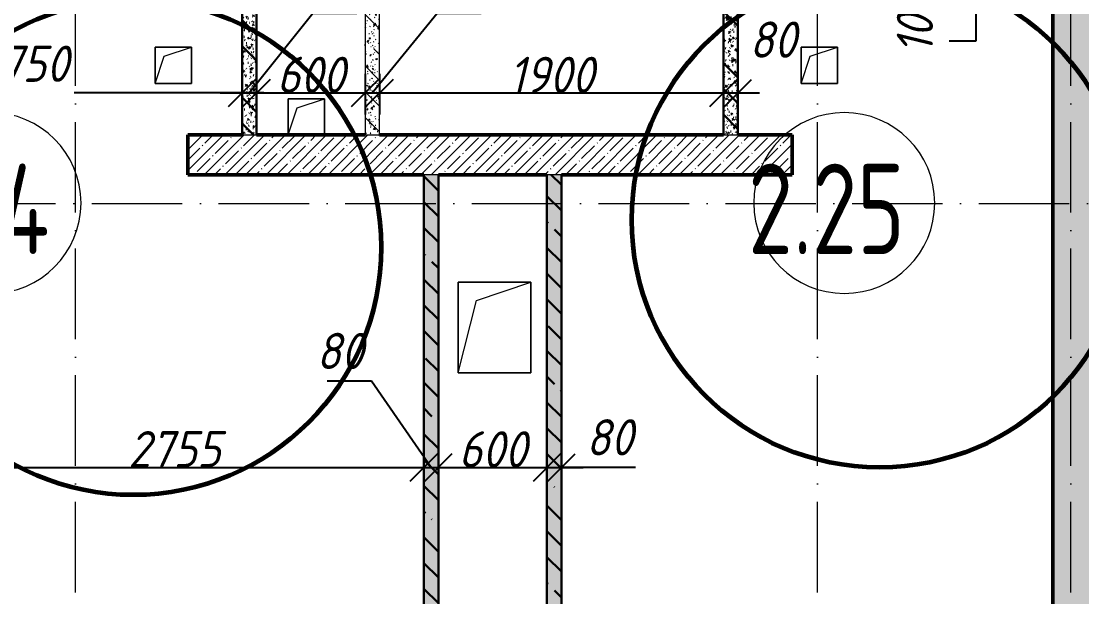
# Model space of a CAD drawing. Header units: millimetres. Extents: x -6064 to 178764, y -5836 to 29924.
# Drawn here: x 66160 to 72020, y 1426 to 4609 of the extents above; entities that cross this region are included whole.
import ezdxf

# ---------------------------------------------------------------- set-up
doc = ezdxf.new("R2010")
doc.units = ezdxf.units.MM
doc.linetypes.add('50_200_ШТРИХ_1Т_ш5_п1_п1_', pattern=[700, 500, -100, 0, -100])
for name, color, linetype, lineweight in [('0) ПГП', 1, 'Continuous', 30), ('A-AREA-IDEN', 7, 'Continuous', 9), ('A-FLOR', 7, 'Continuous', 9), ('A-GENM', 7, 'Continuous', 9), ('A-WALL-3', 7, 'Continuous', 50), ('A-WALL-PATT-1', 7, 'Continuous', 5), ('Оси-1', 7, '50_200_ШТРИХ_1Т_ш5_п1_п1_', 9)]:
    doc.layers.add(name, color=color, linetype=linetype, lineweight=lineweight)
doc.layers.add('A-ANNO-DIMS', color=7, linetype='Continuous')
for name, color, linetype, lineweight, true_color in [('A-WALL-5', 7, 'Continuous', 13, 0x0070df), ('A-WALL-FNSH-4', 7, 'Continuous', 13, 0x0070df), ('A-WALL-PATT-4', 7, 'Continuous', 5, 0x0070df)]:
    doc.layers.add(name, color=color, linetype=linetype, lineweight=lineweight, true_color=true_color)
doc.styles.add('ISOCPEUR_I_2', font='isocpeui.ttf', dxfattribs={"width": 0.9, "height": 200})
doc.styles.add('СПДС', font='ГОСТ тип А.ttf', dxfattribs={"width": 0.9})
doc.dimstyles.new('ISO-2_0_0_9К_СРЕДНИЙ', dxfattribs={"dimscale": 304.8, "dimtxt": 199.196235, "dimasz": 0.492126, "dimexe": 0.393701, "dimexo": 0, "dimgap": 0, "dimtad": 1, "dimdec": 0, "dimzin": 0, "dimdsep": 46, "dimtxsty": 'ISOCPEUR_I_2', "dimblk1": 'OBLIQUE', "dimblk2": 'OBLIQUE', "dimsah": 1, "dimcen": 0.09, "dimdle": 0.393701, "dimazin": 0, "dimtfac": 1, "dimtdec": 4, "dimtix": 1, "dimtmove": 1, "dimatfit": 3, "dimfxl": 1, "dimtvp": 1, "dimtolj": 1, "dimtzin": 0, "dimarcsym": 2})
doc.dimstyles.new('ISO-2_0_0_9К_СРЕДНИЙ_1', dxfattribs={"dimscale": 304.8, "dimtxt": 199.196235, "dimasz": 0.492126, "dimexe": 0.393701, "dimexo": 0, "dimgap": 0, "dimtad": 1, "dimdec": 0, "dimzin": 0, "dimdsep": 46, "dimtxsty": 'ISOCPEUR_I_2', "dimblk1": 'OBLIQUE', "dimblk2": 'OBLIQUE', "dimsah": 1, "dimcen": 0.09, "dimdle": 0.393701, "dimazin": 0, "dimtfac": 1, "dimtdec": 4, "dimtix": 1, "dimtmove": 2, "dimatfit": 3, "dimfxl": 1, "dimtvp": 1, "dimtolj": 1, "dimtzin": 0, "dimarcsym": 2})
doc.dimstyles.new('ISO-2_0_0_9К_СРЕДНИЙ_2', dxfattribs={"dimscale": 304.8, "dimtxt": 199.196235, "dimasz": 0.492126, "dimexe": 0.393701, "dimexo": 0, "dimgap": 0, "dimtad": 1, "dimdec": 0, "dimzin": 0, "dimdsep": 46, "dimtxsty": 'ISOCPEUR_I_2', "dimblk1": 'OBLIQUE', "dimblk2": 'OBLIQUE', "dimsah": 1, "dimcen": 0.09, "dimdle": 0.393701, "dimazin": 0, "dimtfac": 1, "dimtdec": 4, "dimtix": 1, "dimtmove": 0, "dimatfit": 3, "dimfxl": 1, "dimtvp": 1, "dimtolj": 1, "dimtzin": 0, "dimarcsym": 2})
pattern_1 = [(45, (0, 0), (-57.02463, 57.02463), []), (45, (57.025, 0), (-57.02463, 57.02463), [100.806, -20.161, 3.353, -16.808])]
pattern_2 = [(50, (0, 0), (72.873764, -6.37607), [7.62, -83.82]), (355, (0, 0), (-14.09699, 76.42244), [6.096, -67.056]), (100.451, (6.07, -0.53), (58.776964, 70.04687), [6.476, -71.236]), (46.184, (0, 20.32), (108.43142, -16.81745), [11.43, -125.73]), (96.636, (9.04, 18.92), (94.961, 98.97089), [9.714, -106.854]), (351.184, (0, 20.32), (94.96227, 98.97018), [9.144, -100.584]), (21, (10.16, 15.24), (60.64565, -40.90654), [7.62, -83.82]), (326, (10.16, 15.24), (24.72083, 73.67493), [6.096, -67.056]), (71.451, (15.214, 11.83), (85.36689, 32.76874), [6.476, -71.236]), (37.5, (0, 0), (1.235525, 33.8224325), [3.353, -62.89, 3.353, -64.719, -67.31]), (37.5, (0, 0), (1.235525, 33.8224325), [-134.315, 3.353, -63.957]), (7.5, (0, 0), (26.728146, 40.07255), [3.353, -35.458, 3.353, -61.366, -25.654]), (7.5, (0, 0), (26.728146, 40.07255), [-103.53, 3.353, -22.301]), (327.5, (-22.657, 0), (54.236318, -2.292117), [3.353, -22.047, 3.353, -75.895, -105.156]), (327.5, (-22.657, 0), (54.236318, -2.292117), [-104.648, 3.353, -101.803]), (317.5, (-32.817, 0), (59.25158, 10.17014), [3.353, -29.667, 3.353, -49.276, -74.676]), (317.5, (-32.817, 0), (59.25158, 10.17014), [-85.649, 3.353, -71.323])]
pattern_3 = [(135, (0, 0), (-142.5612, -142.5612), []), (135, (142.56, 0), (-142.5612, -142.5612), [252.016, -50.403, 3.353, -47.05])]

# ---------------------------------------------------------------- blocks, each defined once
blk = doc.blocks.new('AR_Отверстие прямоугольное _в плите_ - AR_Отверстие прямоугольное _в плите_-24444243-АР1_1_Кладочный план 2 этажа')
at = {"layer": 'A-GENM'}
for p, q in [((200, 250), (-200, 250)), ((-200, 250), (-200, -250)), ((-100, 150), (200, 250)), ((200, -250), (200, 250)), ((-200, -250), (-100, 150)), ((-200, -250), (200, -250))]:
    blk.add_line(p, q, dxfattribs=at)
blk = doc.blocks.new('AR_Отверстие прямоугольное _в плите_ - AR_Отверстие прямоугольное _в плите_-V57-АР1_1_Кладочный план 2 этажа')
at = {"layer": 'A-GENM'}
for p, q in [((100, 100), (-100, 100)), ((-100, 100), (-100, -100)), ((-50, 50), (100, 100)), ((100, -100), (100, 100)), ((-100, -100), (-50, 50)), ((-100, -100), (100, -100))]:
    blk.add_line(p, q, dxfattribs=at)
blk = doc.blocks.new('AR_Отверстие прямоугольное _в плите_ - AR_Отверстие прямоугольное _в плите_-V58-АР1_1_Кладочный план 2 этажа')
at = {"layer": 'A-GENM'}
for p, q in [((100, 100), (-100, 100)), ((-100, 100), (-100, -100)), ((-50, 50), (100, 100)), ((100, -100), (100, 100)), ((-100, -100), (-50, 50))]:
    blk.add_line(p, q, dxfattribs=at)
blk = doc.blocks.new('_Oblique')
at = {"color": 0, "linetype": 'ByBlock', "lineweight": -2}
blk.add_line((-0.5, -0.5), (0.5, 0.5), dxfattribs=at)
blk = doc.blocks.new('DIMBLOCK224-АР1_1_Кладочный план 2 этажа')
at = {"layer": 'A-ANNO-DIMS', "color": 0, "lineweight": -2, "transparency": 16777216}
for p, q in [((71437, 4610), (71437, 4950)), ((70423, 4830), (71557, 4830)), ((70360.8, 4730), (71557, 4730)), ((71437, 4500.3), (71437, 4730)), ((71287, 4500.3), (71437, 4500.3))]:
    blk.add_line(p, q, dxfattribs=at)
at = {"layer": 'Defpoints', "color": 0, "transparency": 16777216}
for p in [(70423, 4830), (71437, 4830), (70360.8, 4730)]:
    blk.add_point(p, dxfattribs=at)
at = {"layer": 'A-ANNO-DIMS', "color": 0, "lineweight": -2, "transparency": 16777216, "xscale": 150, "yscale": 150, "zscale": 150}
for p, rotation in [((71437, 4830), 90), ((71437, 4730), 270)]:
    blk.add_blockref('_Oblique', p, dxfattribs=dict(at, rotation=rotation))
at = {"layer": 'A-ANNO-DIMS', "color": 0, "transparency": 16777216, "insert": (70997.8, 4429.1), "char_height": 200, "width": 409.118, "attachment_point": 1, "rotation": 90, "line_spacing_factor": 1.149209, "style": 'ISOCPEUR_I_2'}
blk.add_mtext('\\A1;100', dxfattribs=at)
blk = doc.blocks.new('DIMBLOCK230-АР1_1_Кладочный план 2 этажа')
at = {"layer": 'A-ANNO-DIMS', "color": 0, "lineweight": -2, "transparency": 16777216}
for p, q in [((65630, 2247.3), (65630, 2021.3)), ((68385, 2247.3), (68385, 2021.3)), ((65510, 2141.3), (68505, 2141.3))]:
    blk.add_line(p, q, dxfattribs=at)
at = {"layer": 'Defpoints', "color": 0, "transparency": 16777216}
for p in [(65630, 2247.3), (68385, 2247.3), (68385, 2141.3)]:
    blk.add_point(p, dxfattribs=at)
at = {"layer": 'A-ANNO-DIMS', "color": 0, "lineweight": -2, "transparency": 16777216, "xscale": 150, "yscale": 150, "zscale": 150, "rotation": 180}
blk.add_blockref('_Oblique', (65630, 2141.3), dxfattribs=at)
at = {"layer": 'A-ANNO-DIMS', "color": 0, "lineweight": -2, "transparency": 16777216, "xscale": 150, "yscale": 150, "zscale": 150}
blk.add_blockref('_Oblique', (68385, 2141.3), dxfattribs=at)
at = {"layer": 'A-ANNO-DIMS', "color": 0, "transparency": 16777216, "insert": (67007.5, 2242.6), "char_height": 200, "width": 606.782, "attachment_point": 5, "style": 'ISOCPEUR_I_2'}
blk.add_mtext('\\A1;2755', dxfattribs=at)
blk = doc.blocks.new('DIMBLOCK231-АР1_1_Кладочный план 2 этажа')
at = {"layer": 'A-ANNO-DIMS', "color": 0, "lineweight": -2, "transparency": 16777216}
for p, q in [((68094.6, 2618.6), (67850.8, 2618.6)), ((68425, 2141.3), (68094.6, 2618.6)), ((68385, 2247.3), (68385, 2021.3)), ((68465, 2247.3), (68465, 2021.3)), ((68265, 2141.3), (68585, 2141.3))]:
    blk.add_line(p, q, dxfattribs=at)
at = {"layer": 'Defpoints', "color": 0, "transparency": 16777216}
for p in [(68385, 2247.3), (68465, 2247.3), (68465, 2141.3)]:
    blk.add_point(p, dxfattribs=at)
at = {"layer": 'A-ANNO-DIMS', "color": 0, "lineweight": -2, "transparency": 16777216, "xscale": 150, "yscale": 150, "zscale": 150, "rotation": 180}
blk.add_blockref('_Oblique', (68385, 2141.3), dxfattribs=at)
at = {"layer": 'A-ANNO-DIMS', "color": 0, "lineweight": -2, "transparency": 16777216, "xscale": 150, "yscale": 150, "zscale": 150}
blk.add_blockref('_Oblique', (68465, 2141.3), dxfattribs=at)
at = {"layer": 'A-ANNO-DIMS', "color": 0, "transparency": 16777216, "insert": (67791.2, 2885.3), "char_height": 200, "width": 303.391, "attachment_point": 1, "line_spacing_factor": 1.149209, "style": 'ISOCPEUR_I_2'}
blk.add_mtext('\\A1;80', dxfattribs=at)
blk = doc.blocks.new('DIMBLOCK232-АР1_1_Кладочный план 2 этажа')
at = {"layer": 'A-ANNO-DIMS', "color": 0, "lineweight": -2, "transparency": 16777216}
for p, q in [((68465, 2247.3), (68465, 2021.3)), ((69065, 2247.3), (69065, 2021.3)), ((68345, 2141.3), (69185, 2141.3))]:
    blk.add_line(p, q, dxfattribs=at)
at = {"layer": 'Defpoints', "color": 0, "transparency": 16777216}
for p in [(68465, 2247.3), (69065, 2247.3), (69065, 2141.3)]:
    blk.add_point(p, dxfattribs=at)
at = {"layer": 'A-ANNO-DIMS', "color": 0, "lineweight": -2, "transparency": 16777216, "xscale": 150, "yscale": 150, "zscale": 150, "rotation": 180}
blk.add_blockref('_Oblique', (68465, 2141.3), dxfattribs=at)
at = {"layer": 'A-ANNO-DIMS', "color": 0, "lineweight": -2, "transparency": 16777216, "xscale": 150, "yscale": 150, "zscale": 150}
blk.add_blockref('_Oblique', (69065, 2141.3), dxfattribs=at)
at = {"layer": 'A-ANNO-DIMS', "color": 0, "transparency": 16777216, "insert": (68765, 2241.3), "char_height": 200, "width": 455.087, "attachment_point": 5, "style": 'ISOCPEUR_I_2'}
blk.add_mtext('\\A1;600', dxfattribs=at)
blk = doc.blocks.new('DIMBLOCK233-АР1_1_Кладочный план 2 этажа')
at = {"layer": 'A-ANNO-DIMS', "color": 0, "lineweight": -2, "transparency": 16777216}
for p, q in [((69065, 2247.3), (69065, 2021.3)), ((69145, 2247.3), (69145, 2021.3)), ((68945, 2141.3), (69265, 2141.3)), ((69554.5, 2141.3), (69145, 2141.3))]:
    blk.add_line(p, q, dxfattribs=at)
at = {"layer": 'Defpoints', "color": 0, "transparency": 16777216}
for p in [(69065, 2247.3), (69145, 2247.3), (69145, 2141.3)]:
    blk.add_point(p, dxfattribs=at)
at = {"layer": 'A-ANNO-DIMS', "color": 0, "lineweight": -2, "transparency": 16777216, "xscale": 150, "yscale": 150, "zscale": 150, "rotation": 180}
blk.add_blockref('_Oblique', (69065, 2141.3), dxfattribs=at)
at = {"layer": 'A-ANNO-DIMS', "color": 0, "lineweight": -2, "transparency": 16777216, "xscale": 150, "yscale": 150, "zscale": 150}
blk.add_blockref('_Oblique', (69145, 2141.3), dxfattribs=at)
at = {"layer": 'A-ANNO-DIMS', "color": 0, "transparency": 16777216, "insert": (69280.9, 2407.9), "char_height": 200, "width": 303.391, "attachment_point": 1, "line_spacing_factor": 1.149209, "style": 'ISOCPEUR_I_2'}
blk.add_mtext('\\A1;80', dxfattribs=at)
blk = doc.blocks.new('DIMBLOCK552-АР1_1_Кладочный план 2 этажа')
at = {"layer": 'A-ANNO-DIMS', "color": 0, "lineweight": -2, "transparency": 16777216}
for p, q in [((65630, 4318.2), (65630, 4092.1)), ((67380, 4318.2), (67380, 4092.1)), ((65510, 4212.1), (66010.5, 4212.1)), ((67500, 4212.1), (66452.7, 4212.1))]:
    blk.add_line(p, q, dxfattribs=at)
at = {"layer": 'Defpoints', "color": 0, "transparency": 16777216}
for p in [(65630, 4318.2), (67380, 4318.2), (67380, 4212.1)]:
    blk.add_point(p, dxfattribs=at)
at = {"layer": 'A-ANNO-DIMS', "color": 0, "lineweight": -2, "transparency": 16777216, "xscale": 150, "yscale": 150, "zscale": 150, "rotation": 180}
blk.add_blockref('_Oblique', (65630, 4212.1), dxfattribs=at)
at = {"layer": 'A-ANNO-DIMS', "color": 0, "lineweight": -2, "transparency": 16777216, "xscale": 150, "yscale": 150, "zscale": 150}
blk.add_blockref('_Oblique', (67380, 4212.1), dxfattribs=at)
at = {"layer": 'A-ANNO-DIMS', "color": 0, "transparency": 16777216, "insert": (65951.2, 4473.4), "char_height": 200, "width": 560.814, "attachment_point": 1, "line_spacing_factor": 1.149209, "style": 'ISOCPEUR_I_2'}
blk.add_mtext('\\A1;1750', dxfattribs=at)
blk = doc.blocks.new('DIMBLOCK553-АР1_1_Кладочный план 2 этажа')
at = {"layer": 'A-ANNO-DIMS', "color": 0, "lineweight": -2, "transparency": 16777216}
for p, q in [((67420, 4212.1), (67770.6, 4653.3)), ((67770.6, 4653.3), (68014.4, 4653.3)), ((67380, 4318.2), (67380, 4092.1)), ((67460, 4318.2), (67460, 4092.1)), ((67260, 4212.1), (67580, 4212.1))]:
    blk.add_line(p, q, dxfattribs=at)
at = {"layer": 'Defpoints', "color": 0, "transparency": 16777216}
for p in [(67380, 4318.2), (67460, 4318.2), (67460, 4212.1)]:
    blk.add_point(p, dxfattribs=at)
at = {"layer": 'A-ANNO-DIMS', "color": 0, "lineweight": -2, "transparency": 16777216, "xscale": 150, "yscale": 150, "zscale": 150, "rotation": 180}
blk.add_blockref('_Oblique', (67380, 4212.1), dxfattribs=at)
at = {"layer": 'A-ANNO-DIMS', "color": 0, "lineweight": -2, "transparency": 16777216, "xscale": 150, "yscale": 150, "zscale": 150}
blk.add_blockref('_Oblique', (67460, 4212.1), dxfattribs=at)
at = {"layer": 'A-ANNO-DIMS', "color": 0, "transparency": 16777216, "insert": (67770.6, 4920), "char_height": 200, "width": 303.391, "attachment_point": 1, "line_spacing_factor": 1.149209, "style": 'ISOCPEUR_I_2'}
blk.add_mtext('\\A1;80', dxfattribs=at)
blk = doc.blocks.new('DIMBLOCK554-АР1_1_Кладочный план 2 этажа')
at = {"layer": 'A-ANNO-DIMS', "color": 0, "lineweight": -2, "transparency": 16777216}
for p, q in [((67460, 4318.2), (67460, 4092.1)), ((68060, 4318.2), (68060, 4092.1)), ((67340, 4212.1), (68180, 4212.1))]:
    blk.add_line(p, q, dxfattribs=at)
at = {"layer": 'Defpoints', "color": 0, "transparency": 16777216}
for p in [(67460, 4318.2), (68060, 4318.2), (68060, 4212.1)]:
    blk.add_point(p, dxfattribs=at)
at = {"layer": 'A-ANNO-DIMS', "color": 0, "lineweight": -2, "transparency": 16777216, "xscale": 150, "yscale": 150, "zscale": 150, "rotation": 180}
blk.add_blockref('_Oblique', (67460, 4212.1), dxfattribs=at)
at = {"layer": 'A-ANNO-DIMS', "color": 0, "lineweight": -2, "transparency": 16777216, "xscale": 150, "yscale": 150, "zscale": 150}
blk.add_blockref('_Oblique', (68060, 4212.1), dxfattribs=at)
at = {"layer": 'A-ANNO-DIMS', "color": 0, "transparency": 16777216, "insert": (67760, 4312.1), "char_height": 200, "width": 455.087, "attachment_point": 5, "style": 'ISOCPEUR_I_2'}
blk.add_mtext('\\A1;600', dxfattribs=at)
blk = doc.blocks.new('DIMBLOCK555-АР1_1_Кладочный план 2 этажа')
at = {"layer": 'A-ANNO-DIMS', "color": 0, "lineweight": -2, "transparency": 16777216}
for p, q in [((68100, 4212.1), (68458, 4653.3)), ((68458, 4653.3), (68701.8, 4653.3)), ((68060, 4318.2), (68060, 4092.1)), ((68140, 4318.2), (68140, 4092.1)), ((67940, 4212.1), (68260, 4212.1))]:
    blk.add_line(p, q, dxfattribs=at)
at = {"layer": 'Defpoints', "color": 0, "transparency": 16777216}
for p in [(68060, 4318.2), (68140, 4318.2), (68140, 4212.1)]:
    blk.add_point(p, dxfattribs=at)
at = {"layer": 'A-ANNO-DIMS', "color": 0, "lineweight": -2, "transparency": 16777216, "xscale": 150, "yscale": 150, "zscale": 150, "rotation": 180}
blk.add_blockref('_Oblique', (68060, 4212.1), dxfattribs=at)
at = {"layer": 'A-ANNO-DIMS', "color": 0, "lineweight": -2, "transparency": 16777216, "xscale": 150, "yscale": 150, "zscale": 150}
blk.add_blockref('_Oblique', (68140, 4212.1), dxfattribs=at)
at = {"layer": 'A-ANNO-DIMS', "color": 0, "transparency": 16777216, "insert": (68458, 4920), "char_height": 200, "width": 303.391, "attachment_point": 1, "line_spacing_factor": 1.149209, "style": 'ISOCPEUR_I_2'}
blk.add_mtext('\\A1;80', dxfattribs=at)
blk = doc.blocks.new('DIMBLOCK556-АР1_1_Кладочный план 2 этажа')
at = {"layer": 'A-ANNO-DIMS', "color": 0, "lineweight": -2, "transparency": 16777216}
for p, q in [((68140, 4318.2), (68140, 4092.1)), ((70040, 4318.2), (70040, 4092.1)), ((68020, 4212.1), (70160, 4212.1))]:
    blk.add_line(p, q, dxfattribs=at)
at = {"layer": 'Defpoints', "color": 0, "transparency": 16777216}
for p in [(68140, 4318.2), (70040, 4318.2), (70040, 4212.1)]:
    blk.add_point(p, dxfattribs=at)
at = {"layer": 'A-ANNO-DIMS', "color": 0, "lineweight": -2, "transparency": 16777216, "xscale": 150, "yscale": 150, "zscale": 150, "rotation": 180}
blk.add_blockref('_Oblique', (68140, 4212.1), dxfattribs=at)
at = {"layer": 'A-ANNO-DIMS', "color": 0, "lineweight": -2, "transparency": 16777216, "xscale": 150, "yscale": 150, "zscale": 150}
blk.add_blockref('_Oblique', (70040, 4212.1), dxfattribs=at)
at = {"layer": 'A-ANNO-DIMS', "color": 0, "transparency": 16777216, "insert": (69090, 4312.1), "char_height": 200, "width": 560.814, "attachment_point": 5, "style": 'ISOCPEUR_I_2'}
blk.add_mtext('\\A1;1900', dxfattribs=at)
blk = doc.blocks.new('DIMBLOCK557-АР1_1_Кладочный план 2 этажа')
at = {"layer": 'A-ANNO-DIMS', "color": 0, "lineweight": -2, "transparency": 16777216}
for p, q in [((70040, 4318.2), (70040, 4092.1)), ((70120, 4318.2), (70120, 4092.1)), ((69920, 4212.1), (70240, 4212.1))]:
    blk.add_line(p, q, dxfattribs=at)
at = {"layer": 'Defpoints', "color": 0, "transparency": 16777216}
for p in [(70040, 4318.2), (70120, 4318.2), (70120, 4212.1)]:
    blk.add_point(p, dxfattribs=at)
at = {"layer": 'A-ANNO-DIMS', "color": 0, "lineweight": -2, "transparency": 16777216, "xscale": 150, "yscale": 150, "zscale": 150, "rotation": 180}
blk.add_blockref('_Oblique', (70040, 4212.1), dxfattribs=at)
at = {"layer": 'A-ANNO-DIMS', "color": 0, "lineweight": -2, "transparency": 16777216, "xscale": 150, "yscale": 150, "zscale": 150}
blk.add_blockref('_Oblique', (70120, 4212.1), dxfattribs=at)
at = {"layer": 'A-ANNO-DIMS', "color": 0, "transparency": 16777216, "insert": (70183.1, 4606.7), "char_height": 200, "width": 303.391, "attachment_point": 1, "line_spacing_factor": 1.149209, "style": 'ISOCPEUR_I_2'}
blk.add_mtext('\\A1;80', dxfattribs=at)
blk = doc.blocks.new('Марка_Помещения - Номер-25198446-Объем проектирования 2 этажа')
at = {"layer": 'A-AREA-IDEN'}
for start, end in [(360, 180), (180, 360)]:
    blk.add_arc((0, 0), 2.5, start, end, dxfattribs=at)

msp = doc.modelspace()

# ---------------------------------------------------------------- hatches: boundary and pattern name
at = {"layer": '0) ПГП'}
h = msp.add_hatch(dxfattribs=at)
h.set_pattern_fill('FP_25', color=256, style=0, pattern_type=2)
h.set_pattern_definition(pattern_2)
h.paths.add_polyline_path([(67380, 3980), (67460, 3980), (67460, 4730), (67380, 4730), (67380, 4392.9)], flags=0)
h = msp.add_hatch(dxfattribs=at)
h.set_pattern_fill('FP_26', color=256, style=0, pattern_type=2)
h.set_pattern_definition(pattern_3)
h.paths.add_polyline_path([(67380, 3980), (67460, 3980), (67460, 4730), (67380, 4730), (67380, 4392.9)], flags=0)
h = msp.add_hatch(dxfattribs=at)
h.set_pattern_fill('FP_25', color=256, style=0, pattern_type=2)
h.set_pattern_definition(pattern_2)
h.paths.add_polyline_path([(70040, 3980), (70120, 3980), (70120, 4730), (70040, 4730), (70040, 4392.9)], flags=0)
h = msp.add_hatch(dxfattribs=at)
h.set_pattern_fill('FP_26', color=256, style=0, pattern_type=2)
h.set_pattern_definition(pattern_3)
h.paths.add_polyline_path([(70040, 3980), (70120, 3980), (70120, 4730), (70040, 4730), (70040, 4392.9)], flags=0)
h = msp.add_hatch(dxfattribs=at)
h.set_pattern_fill('FP_25', color=256, style=0, pattern_type=2)
h.set_pattern_definition(pattern_2)
h.paths.add_polyline_path([(68465, 120), (68465, 3760), (68385, 3760), (68385, 120)], flags=0)
h = msp.add_hatch(dxfattribs=at)
h.set_pattern_fill('FP_26', color=256, style=0, pattern_type=2)
h.set_pattern_definition(pattern_3)
h.paths.add_polyline_path([(68465, 120), (68465, 3760), (68385, 3760), (68385, 120)], flags=0)
h = msp.add_hatch(dxfattribs=at)
h.set_pattern_fill('FP_25', color=256, style=0, pattern_type=2)
h.set_pattern_definition(pattern_2)
h.paths.add_polyline_path([(69065, 120), (69145, 120), (69145, 3760), (69065, 3760)], flags=0)
h = msp.add_hatch(dxfattribs=at)
h.set_pattern_fill('FP_26', color=256, style=0, pattern_type=2)
h.set_pattern_definition(pattern_3)
h.paths.add_polyline_path([(69065, 120), (69145, 120), (69145, 3760), (69065, 3760)], flags=0)
at = {"layer": 'A-WALL-PATT-1'}
h = msp.add_hatch(dxfattribs=at)
h.set_pattern_fill('FP_7', color=256, style=0, pattern_type=2)
h.set_pattern_definition(pattern_1)
h.paths.add_polyline_path([(71916.9, 120), (72080, 120), (72080, 7900), (71860, 7900), (71860, 120)], flags=0)
h = msp.add_hatch(dxfattribs=at)
h.set_pattern_fill('FP_7', color=256, style=0, pattern_type=2)
h.set_pattern_definition(pattern_1)
h.paths.add_polyline_path([(69145, 3760), (70420, 3760), (70420, 3980), (67080, 3980), (67080, 3760), (69065, 3760)], flags=0)
at = {"layer": 'A-WALL-PATT-4'}
h = msp.add_hatch(dxfattribs=at)
h.set_pattern_fill('FP_25', color=256, style=0, pattern_type=2)
h.set_pattern_definition(pattern_2)
h.paths.add_polyline_path([(68140, 3980), (68140, 5300), (68060, 5300), (68060, 3980)], flags=0)
h = msp.add_hatch(dxfattribs=at)
h.set_pattern_fill('FP_26', color=256, style=0, pattern_type=2)
h.set_pattern_definition(pattern_3)
h.paths.add_polyline_path([(68140, 3980), (68140, 5300), (68060, 5300), (68060, 3980)], flags=0)

# ---------------------------------------------------------------- linework, layer by layer
at = {"color": 6, "lineweight": 60}
for centre in [(70903.1, 3510.7), (66779.4, 3358.4)]:
    msp.add_circle(centre, 1369.4, dxfattribs=at)
at = {"layer": '0) ПГП'}
for p, q in [((67380, 4730), (67380, 3980)), ((67460, 3980), (67460, 4730)), ((70040, 4730), (70040, 3980)), ((70120, 3980), (70120, 4730)), ((68385, 3760), (68385, 120)), ((68465, 120), (68465, 3760)), ((69065, 3760), (69065, 120)), ((69145, 120), (69145, 3760))]:
    msp.add_line(p, q, dxfattribs=at)
at = {"layer": 'A-FLOR'}
for p, q in [((66900, 4465), (67100, 4465)), ((66900, 4265), (66900, 4465)), ((67100, 4465), (67100, 4265)), ((70470, 4465), (70670, 4465)), ((70470, 4265), (70470, 4465)), ((70670, 4465), (70670, 4265)), ((67100, 4265), (66900, 4265)), ((70670, 4265), (70470, 4265)), ((67635, 4180), (67835, 4180)), ((67635, 3980), (67635, 4180)), ((67835, 4180), (67835, 3980)), ((68575, 3165), (68975, 3165)), ((68575, 2665), (68575, 3165)), ((68975, 3165), (68975, 2665)), ((68975, 2665), (68575, 2665))]:
    msp.add_line(p, q, dxfattribs=at)
at = {"layer": 'A-WALL-3'}
for p, q in [((71860, 7680), (71860, 120)), ((67380, 3980), (67080, 3980)), ((67080, 3980), (67080, 3760)), ((68060, 3980), (67460, 3980)), ((70040, 3980), (68140, 3980)), ((70420, 3980), (70120, 3980)), ((70420, 3760), (70420, 3980)), ((67080, 3760), (68385, 3760)), ((68465, 3760), (69065, 3760)), ((69145, 3760), (70420, 3760))]:
    msp.add_line(p, q, dxfattribs=at)
at = {"layer": 'A-WALL-5'}
for p, q in [((67380, 3980), (67460, 3980)), ((68060, 3980), (68140, 3980)), ((70040, 3980), (70120, 3980)), ((68465, 3760), (68385, 3760)), ((69145, 3760), (69065, 3760))]:
    msp.add_line(p, q, dxfattribs=at)
at = {"layer": 'A-WALL-FNSH-4'}
for p, q in [((68060, 5300), (68060, 3980)), ((68140, 3980), (68140, 5300))]:
    msp.add_line(p, q, dxfattribs=at)
at = {"layer": 'Оси-1'}
for p, q in [((66460, -4150), (66460, 28636.9)), ((70560, -4150), (70560, 28636.9)), ((71960, -4150), (71960, 28636.9)), ((-4160, 3600), (125951.6, 3600))]:
    msp.add_line(p, q, dxfattribs=at)

# ---------------------------------------------------------------- block references
at = {"layer": 'A-AREA-IDEN', "xscale": 199.9999999999999, "yscale": 199.9999999999999, "zscale": 199.9999999999999}
for p in [(65990.6, 3603.4), (70707.8, 3603.4)]:
    msp.add_blockref('Марка_Помещения - Номер-25198446-Объем проектирования 2 этажа', p, dxfattribs=at)
at = {"layer": 'A-GENM'}
for name, p in [('AR_Отверстие прямоугольное _в плите_ - AR_Отверстие прямоугольное _в плите_-V57-АР1_1_Кладочный план 2 этажа', (67000, 4365)), ('AR_Отверстие прямоугольное _в плите_ - AR_Отверстие прямоугольное _в плите_-V57-АР1_1_Кладочный план 2 этажа', (70570, 4365)), ('AR_Отверстие прямоугольное _в плите_ - AR_Отверстие прямоугольное _в плите_-V58-АР1_1_Кладочный план 2 этажа', (67735, 4080)), ('AR_Отверстие прямоугольное _в плите_ - AR_Отверстие прямоугольное _в плите_-24444243-АР1_1_Кладочный план 2 этажа', (68775, 2915))]:
    msp.add_blockref(name, p, dxfattribs=at)

# ---------------------------------------------------------------- texts
at = {"layer": 'A-AREA-IDEN', "char_height": 500, "attachment_point": 1, "style": 'СПДС'}
for s, insert, width in [('2.24', (65441.1, 3820.6), 1370.886), ('2.25', (70176.4, 3820.6), 1327.594)]:
    msp.add_mtext(s, dxfattribs=dict(at, insert=insert, width=width))

# ---------------------------------------------------------------- dimensions: what is measured, and where the dimension line sits
at = {"layer": 'A-ANNO-DIMS'}
dim = msp.add_linear_dim(base=(71437, 4830), p1=(70360.8, 4730), p2=(70423, 4830), angle=90, dimstyle='ISO-2_0_0_9К_СРЕДНИЙ', override={"dimpost": '<>', "dimfxl": 117.799089}, dxfattribs=at)
dim.commit()
dim.dimension.update_dxf_attribs({"geometry": 'DIMBLOCK224-АР1_1_Кладочный план 2 этажа', "text_midpoint": (71309.1, 4500.3), "dimtype": 160, "text_rotation": 90})
for base, p1, p2, dimstyle, override, picture, middle in [((67460, 4212.1), (67380, 4318.2), (67460, 4318.2), 'ISO-2_0_0_9К_СРЕДНИЙ', {"dimpost": '<>', "dimfxl": 80}, 'DIMBLOCK553-АР1_1_Кладочный план 2 этажа', (67770.6, 4653.3)), ((68140, 4212.1), (68060, 4318.2), (68140, 4318.2), 'ISO-2_0_0_9К_СРЕДНИЙ', {"dimpost": '<>', "dimfxl": 80}, 'DIMBLOCK555-АР1_1_Кладочный план 2 этажа', (68458, 4653.3)), ((70120, 4212.1), (70040, 4318.2), (70120, 4318.2), 'ISO-2_0_0_9К_СРЕДНИЙ', {"dimpost": '<>', "dimfxl": 80}, 'DIMBLOCK557-АР1_1_Кладочный план 2 этажа', (70334.8, 4340.1)), ((67380, 4212.1), (65630, 4318.2), (67380, 4318.2), 'ISO-2_0_0_9К_СРЕДНИЙ_1', {"dimpost": '<>', "dimfxl": 1749.999998}, 'DIMBLOCK552-АР1_1_Кладочный план 2 этажа', (66231.6, 4340.1)), ((68465, 2141.3), (68385, 2247.3), (68465, 2247.3), 'ISO-2_0_0_9К_СРЕДНИЙ', {"dimpost": '<>', "dimfxl": 80}, 'DIMBLOCK231-АР1_1_Кладочный план 2 этажа', (68094.6, 2618.6)), ((69145, 2141.3), (69065, 2247.3), (69145, 2247.3), 'ISO-2_0_0_9К_СРЕДНИЙ', {"dimpost": '<>', "dimfxl": 80}, 'DIMBLOCK233-АР1_1_Кладочный план 2 этажа', (69432.6, 2269.2))]:
    dim = msp.add_linear_dim(base=base, p1=p1, p2=p2, dimstyle=dimstyle, override=override, dxfattribs=at)
    dim.commit()
    dim.dimension.update_dxf_attribs({"geometry": picture, "text_midpoint": middle, "dimtype": 160})
for base, p1, p2, override, picture, middle in [((68060, 4212.1), (67460, 4318.2), (68060, 4318.2), {"dimpost": '<>', "dimfxl": 600.000021}, 'DIMBLOCK554-АР1_1_Кладочный план 2 этажа', (67760, 4312.1)), ((70040, 4212.1), (68140, 4318.2), (70040, 4318.2), {"dimpost": '<>', "dimfxl": 1899.999982}, 'DIMBLOCK556-АР1_1_Кладочный план 2 этажа', (69090, 4312.1)), ((68385, 2141.3), (65630, 2247.3), (68385, 2247.3), {"dimpost": '<>', "dimfxl": 2755.000019}, 'DIMBLOCK230-АР1_1_Кладочный план 2 этажа', (67007.5, 2242.6)), ((69065, 2141.3), (68465, 2247.3), (69065, 2247.3), {"dimpost": '<>', "dimfxl": 600}, 'DIMBLOCK232-АР1_1_Кладочный план 2 этажа', (68765, 2241.3))]:
    dim = msp.add_linear_dim(base=base, p1=p1, p2=p2, dimstyle='ISO-2_0_0_9К_СРЕДНИЙ_2', override=override, dxfattribs=at)
    dim.commit()
    dim.dimension.update_dxf_attribs({"geometry": picture, "text_midpoint": middle})

doc.saveas('drawing.dxf')
